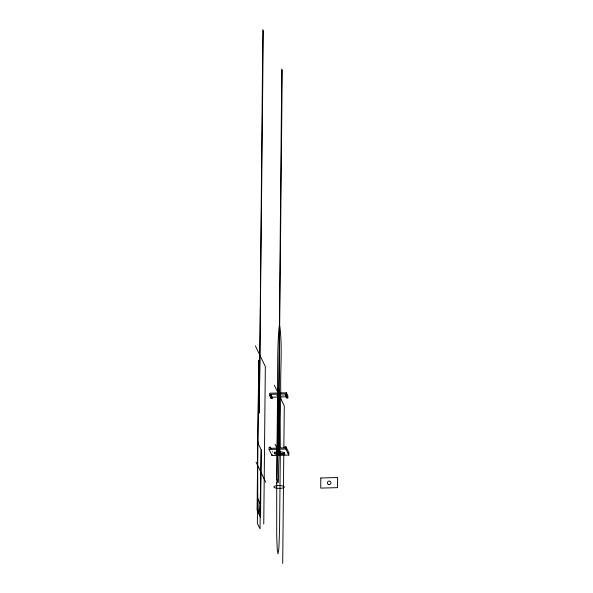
<?xml version="1.0" encoding="UTF-8"?>
<svg xmlns="http://www.w3.org/2000/svg" width="593" height="593" viewBox="0 0 593 593"><rect width="100%" height="100%" fill="white"/><g stroke="black" fill="none" stroke-linecap="round" stroke-linejoin="round"><path stroke-width="0.44" stroke-dasharray="2.96 2.22" d="M281.653 395.827L284.306 395.753M272.046 450.85L272.81 452.444M274.685 451.436A5.263 1.438 0.6 0 1 274.944 451.303"/><path stroke-width="0.89" d="M262.847 29.65L259.304 413.091L263.307 30.606M259.489 411.816L259.223 409.585L259.03 410.86M281.779 68.988L278.236 452.429L278.362 449.82M257.822 443.742L257.733 442.712L257.725 494.088L258.2 508.705L258.956 513.701L259.771 508.535L260.357 496.378L261.216 449.85L257.725 442.667L257.599 439.383L258.889 360.062L258.066 440.414M279.518 396.042L279.518 415.515A83.176 10.711 88.5 0 0 279.681 424.084L280.304 447.663M280.8 393.389C280.015 371.218 282.868 345.504 279.451 324.69C277.101 345.6 277.924 367.46 277.354 388M257.77 442.682L257.095 510.15L260.542 517.318L261.216 449.85M263.759 524.012L265.338 366.578L255.375 345.875M270.282 447.189L270.267 448.315L284.759 447.923L284.766 446.796L285.93 446.766L288.835 452.822L288.813 455.068L272.009 455.52L269.096 449.472L269.118 447.218L270.282 447.189L270.971 448.619M269.637 395.494L269.659 393.241L286.471 392.788L287.85 395.657L287.827 397.91L286.664 397.94L285.285 395.071L285.3 393.945L270.808 394.338L270.801 395.464L272.18 398.326L271.016 398.363L269.637 395.494L270.801 395.464M271.016 398.363L271.031 397.236M272.18 398.326L272.187 397.206L270.808 394.338M272.009 455.52L272.024 454.394M277.909 392.692L276.998 479.863M278.451 448.382L282.238 69.944M280.771 396.102L279.511 448.36M282.698 563.35L283.78 455.001M283.854 447.589L284.277 405.916L279.889 396.806M288.813 455.068L285.9 449.02L285.93 446.766M287.827 397.91L286.441 395.042L286.471 392.788M286.664 397.94L286.678 396.813L285.3 393.945M277.961 450.198L277.998 449.45M258.051 440.955L258.044 441.37M276.99 480.078L276.864 483.251M258.037 441.57L257.925 443.912M279.273 452.148L279.044 456.306A83.176 10.711 88.5 0 0 278.725 463.874L278.339 482.554L276.723 479.203L277.568 392.24M285.285 395.071L286.441 395.042M272.187 397.206L286.678 396.813M269.096 449.472L285.9 449.02M287.679 452.852L288.835 452.822M281.334 454.149L284.951 454.053M274.307 385.213L279.088 395.153M275.122 444.305L278.955 452.266M256.087 462.147L265.746 482.213M276.753 483.073L276.701 482.502L276.716 536.48L277.25 549.622L278.006 553.855L278.866 548.518L279.562 529.838L280.341 451.14M277.487 387.881L277.546 389.282M277.546 389.482L277.554 390.016M277.561 390.194L277.561 390.572M279.518 396.443A5.848 0.756 88.5 0 1 278.384 398.904A5.848 0.756 88.5 0 1 278.25 389.349A5.848 0.756 88.5 0 1 279.473 393.567M280.192 394.768A1.809 0.497 0.6 0 1 277.265 394.723M279.837 449.783A1.809 0.497 0.6 0 1 278.258 450.05A1.809 0.497 0.6 0 1 276.62 449.776M284.381 452.637A5.263 1.438 0.6 0 1 279.103 453.534A5.263 1.438 0.6 0 1 274.3 452.37M257.599 498.58L257.355 523.315L260.038 528.889L260.283 504.154L257.599 498.58M320.82 477.98L320.717 488.098L337.521 487.646L337.625 477.528L320.82 477.98M328.982 484.548A1.809 1.727 -25.7 0 0 330.812 482.042A1.809 1.727 -25.7 0 0 327.721 481.842A1.809 1.727 -25.7 0 0 328.982 484.548M277.754 395.983A1.809 0.497 0.6 0 0 280.556 395.62A1.809 0.497 0.6 0 0 277.917 395.123A1.809 0.497 0.6 0 0 277.754 395.983M276.397 488.172A5.263 1.438 0.6 0 0 284.336 487.023A5.263 1.438 0.6 0 0 276.501 485.682A5.263 1.438 0.6 0 0 276.397 488.172M277.205 451.08A1.809 0.497 0.6 0 0 280 450.717A1.809 0.497 0.6 0 0 277.368 450.228A1.809 0.497 0.6 0 0 277.205 451.08M276.553 454.408A5.263 1.438 0.6 0 0 284.67 453.349A5.263 1.438 0.6 0 0 277.027 451.918A5.263 1.438 0.6 0 0 276.553 454.408"/></g></svg>
